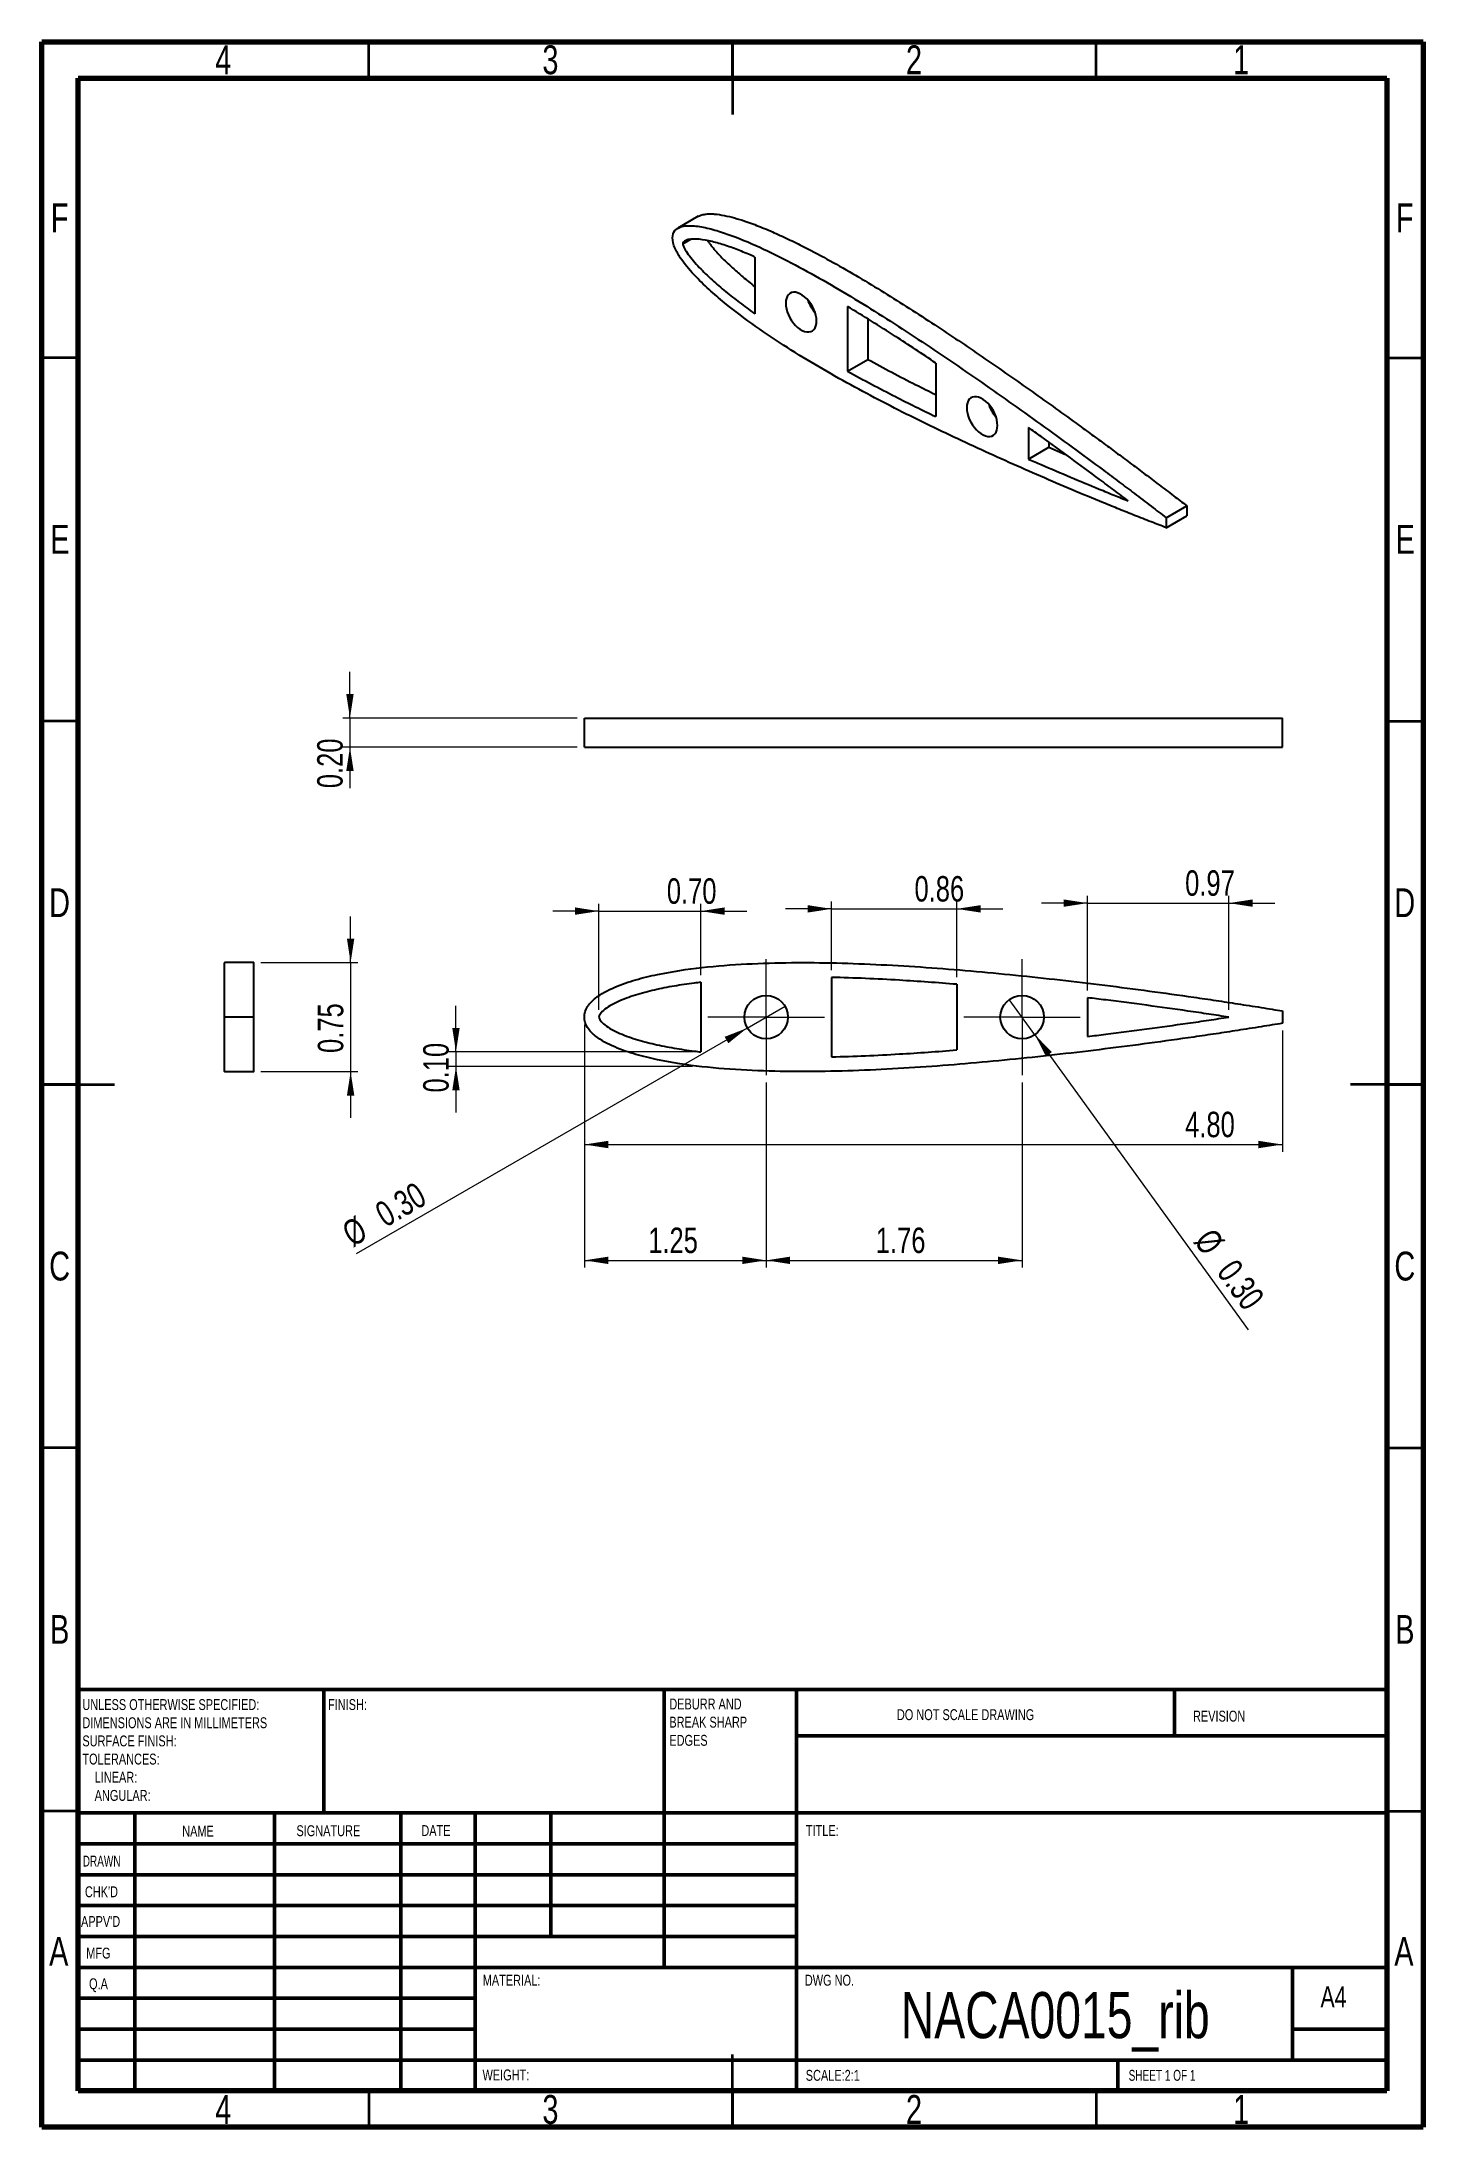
# Model space of a CAD drawing. Header units: centimetres. Extents: x 1.5 to 20.5, y 0.5 to 29.2.
import ezdxf

# ---------------------------------------------------------------- set-up
doc = ezdxf.new("R2010")
doc.units = ezdxf.units.CM
doc.header["$PDSIZE"] = -1
doc.styles.add('SLDTEXTSTYLE0', font='TXT', dxfattribs={"width": 0.75})
doc.styles.add('SLDTEXTSTYLE1', font='TXT', dxfattribs={"width": 0.686449})
doc.styles.add('SLDTEXTSTYLE2', font='TXT', dxfattribs={"width": 0.6875})
doc.dimstyles.new('SLDDIMSTYLE0', dxfattribs={"dimtxt": 0.35, "dimasz": 0.3302, "dimexe": 0, "dimexo": 0.0625, "dimgap": 0.0875, "dimtad": 1, "dimlfac": 0.5, "dimrnd": 1e-09, "dimzin": 0, "dimdsep": 46, "dimtxsty": 'SLDTEXTSTYLE0', "dimsah": 1, "dimcen": 0.09, "dimadec": 0, "dimazin": 0, "dimtfac": 1, "dimtmove": 0, "dimatfit": 0, "dimfxl": 0, "dimfrac": 2, "dimtolj": 1, "dimtzin": 12, "dimarcsym": 0})
doc.dimstyles.new('SLDDIMSTYLE1', dxfattribs={"dimtxt": 0.35, "dimasz": 0.3302, "dimexe": 0, "dimexo": 0.0625, "dimgap": 0.0875, "dimtad": 1, "dimlfac": 0.5, "dimrnd": 1e-09, "dimzin": 4, "dimdsep": 46, "dimtxsty": 'SLDTEXTSTYLE0', "dimsah": 1, "dimcen": 0.09, "dimadec": 0, "dimazin": 1, "dimtfac": 1, "dimtofl": 0, "dimtmove": 0, "dimatfit": 3, "dimfxl": 0, "dimfrac": 2, "dimtolj": 1, "dimtzin": 12, "dimarcsym": 0})
doc.dimstyles.new('SLDDIMSTYLE2', dxfattribs={"dimtxt": 0.35, "dimasz": 0.3302, "dimexe": 0, "dimexo": 0.0625, "dimgap": 0.0875, "dimtad": 1, "dimlfac": 0.5, "dimrnd": 1e-09, "dimzin": 12, "dimdsep": 46, "dimtxsty": 'SLDTEXTSTYLE0', "dimsah": 1, "dimcen": 0.09, "dimadec": 0, "dimazin": 3, "dimtfac": 1, "dimtofl": 0, "dimtmove": 0, "dimatfit": 3, "dimfxl": 0, "dimfrac": 2, "dimtolj": 1, "dimtzin": 12, "dimarcsym": 0})
doc.dimstyles.new('SLDDIMSTYLE3', dxfattribs={"dimtxt": 0.35, "dimasz": 0.3302, "dimexe": 0, "dimexo": 0.0625, "dimgap": 0.0875, "dimtad": 1, "dimlfac": 0.5, "dimrnd": 1e-09, "dimdsep": 46, "dimtxsty": 'SLDTEXTSTYLE0', "dimsah": 1, "dimcen": 0.09, "dimadec": 0, "dimazin": 2, "dimtfac": 1, "dimtmove": 0, "dimatfit": 0, "dimfxl": 0, "dimfrac": 2, "dimtolj": 1, "dimtzin": 12, "dimarcsym": 0})
doc.dimstyles.new('SLDDIMSTYLE4', dxfattribs={"dimtxt": 0.35, "dimasz": 0.3302, "dimexe": 0, "dimexo": 0.0625, "dimgap": 0.0875, "dimtad": 1, "dimlfac": 0.5, "dimrnd": 1e-09, "dimzin": 0, "dimdsep": 46, "dimtxsty": 'SLDTEXTSTYLE0', "dimblk1": 'NONE', "dimsah": 1, "dimcen": 0, "dimadec": 0, "dimazin": 0, "dimtfac": 1, "dimtmove": 0, "dimatfit": 3, "dimldrblk": 'NONE', "dimfxl": 0, "dimfrac": 2, "dimtolj": 1, "dimtzin": 12, "dimarcsym": 0})

# ---------------------------------------------------------------- blocks, each defined once
blk = doc.blocks.new('_D')
at = {"color": 7, "linetype": 'Continuous', "lineweight": 0}
for p, q in [((7.197, 15.298), (7.197, 15.933)), ((10.463, 15.298), (7.097, 15.298)), ((7.197, 15.298), (7.197, 15.098)), ((10.451, 15.098), (7.097, 15.098)), ((7.197, 15.098), (7.197, 14.463))]:
    blk.add_line(p, q, dxfattribs=at)
at = {"color": 7, "linetype": 'Continuous', "lineweight": 18}
for points in [[(7.197, 15.298), (7.248, 15.629), (7.146, 15.629)], [(7.197, 15.098), (7.146, 14.768), (7.248, 14.768)]]:
    blk.add_solid(points, dxfattribs=at)
at = {"color": 7, "linetype": 'Continuous', "lineweight": 18, "insert": (6.746, 14.74), "char_height": 0.35, "attachment_point": 1, "rotation": 90, "style": 'SLDTEXTSTYLE0'}
blk.add_mtext('0.10', dxfattribs=at)
blk = doc.blocks.new('_D_1')
at = {"color": 7, "linetype": 'Continuous', "lineweight": 0}
for p, q in [((8.963, 15.677), (8.963, 13.924)), ((18.563, 15.593), (18.563, 13.924)), ((8.963, 14.024), (18.563, 14.024))]:
    blk.add_line(p, q, dxfattribs=at)
at = {"color": 7, "linetype": 'Continuous', "lineweight": 18}
for points in [[(8.963, 14.024), (9.293, 13.973), (9.293, 14.075)], [(18.563, 14.024), (18.233, 14.075), (18.233, 13.973)]]:
    blk.add_solid(points, dxfattribs=at)
at = {"color": 7, "linetype": 'Continuous', "lineweight": 18, "insert": (17.225, 14.475), "char_height": 0.35, "attachment_point": 1, "style": 'SLDTEXTSTYLE0'}
blk.add_mtext('4.80', dxfattribs=at)
blk = doc.blocks.new('_D_2')
at = {"color": 7, "linetype": 'Continuous', "lineweight": 0}
for p, q in [((8.963, 15.677), (8.963, 12.33)), ((11.463, 14.877), (11.463, 12.33)), ((8.963, 12.43), (11.463, 12.43))]:
    blk.add_line(p, q, dxfattribs=at)
at = {"color": 7, "linetype": 'Continuous', "lineweight": 18}
for points in [[(8.963, 12.43), (9.293, 12.379), (9.293, 12.481)], [(11.463, 12.43), (11.133, 12.481), (11.133, 12.379)]]:
    blk.add_solid(points, dxfattribs=at)
at = {"color": 7, "linetype": 'Continuous', "lineweight": 18, "insert": (9.841, 12.881), "char_height": 0.35, "attachment_point": 1, "style": 'SLDTEXTSTYLE0'}
blk.add_mtext('1.25', dxfattribs=at)
blk = doc.blocks.new('_D_3')
at = {"color": 7, "linetype": 'Continuous', "lineweight": 0}
for p, q in [((11.463, 14.877), (11.463, 12.33)), ((14.983, 14.877), (14.983, 12.33)), ((11.463, 12.43), (14.983, 12.43))]:
    blk.add_line(p, q, dxfattribs=at)
at = {"color": 7, "linetype": 'Continuous', "lineweight": 18}
for points in [[(11.463, 12.43), (11.793, 12.379), (11.793, 12.481)], [(14.983, 12.43), (14.653, 12.481), (14.653, 12.379)]]:
    blk.add_solid(points, dxfattribs=at)
at = {"color": 7, "linetype": 'Continuous', "lineweight": 18, "insert": (12.971, 12.881), "char_height": 0.35, "attachment_point": 1, "style": 'SLDTEXTSTYLE0'}
blk.add_mtext('1.76', dxfattribs=at)
blk = doc.blocks.new('_D_4')
at = {"color": 7, "linetype": 'Continuous', "lineweight": 0}
for p, q in [((9.163, 17.236), (8.528, 17.236)), ((9.163, 15.877), (9.163, 17.336)), ((9.163, 17.236), (10.563, 17.236)), ((10.563, 16.356), (10.563, 17.336)), ((10.563, 17.236), (11.198, 17.236))]:
    blk.add_line(p, q, dxfattribs=at)
at = {"color": 7, "linetype": 'Continuous', "lineweight": 18}
for points in [[(9.163, 17.236), (8.833, 17.287), (8.833, 17.185)], [(10.563, 17.236), (10.893, 17.185), (10.893, 17.287)]]:
    blk.add_solid(points, dxfattribs=at)
at = {"color": 7, "linetype": 'Continuous', "lineweight": 18, "insert": (10.097, 17.687), "char_height": 0.35, "attachment_point": 1, "style": 'SLDTEXTSTYLE0'}
blk.add_mtext('0.70', dxfattribs=at)
blk = doc.blocks.new('_D_5')
at = {"color": 7, "linetype": 'Continuous', "lineweight": 0}
for p, q in [((12.363, 17.267), (11.728, 17.267)), ((12.363, 16.423), (12.363, 17.367)), ((12.363, 17.267), (14.083, 17.267)), ((14.083, 16.329), (14.083, 17.367)), ((14.083, 17.267), (14.718, 17.267))]:
    blk.add_line(p, q, dxfattribs=at)
at = {"color": 7, "linetype": 'Continuous', "lineweight": 18}
for points in [[(12.363, 17.267), (12.033, 17.318), (12.033, 17.216)], [(14.083, 17.267), (14.413, 17.216), (14.413, 17.318)]]:
    blk.add_solid(points, dxfattribs=at)
at = {"color": 7, "linetype": 'Continuous', "lineweight": 18, "insert": (13.503, 17.718), "char_height": 0.35, "attachment_point": 1, "style": 'SLDTEXTSTYLE0'}
blk.add_mtext('0.86', dxfattribs=at)
blk = doc.blocks.new('_D_6')
at = {"color": 7, "linetype": 'Continuous', "lineweight": 0}
for p, q in [((15.883, 17.346), (15.248, 17.346)), ((15.883, 16.144), (15.883, 17.446)), ((15.883, 17.346), (17.825, 17.346)), ((17.825, 15.877), (17.825, 17.446)), ((17.825, 17.346), (18.46, 17.346))]:
    blk.add_line(p, q, dxfattribs=at)
at = {"color": 7, "linetype": 'Continuous', "lineweight": 18}
for points in [[(15.883, 17.346), (15.553, 17.397), (15.553, 17.295)], [(17.825, 17.346), (18.155, 17.295), (18.155, 17.397)]]:
    blk.add_solid(points, dxfattribs=at)
at = {"color": 7, "linetype": 'Continuous', "lineweight": 18, "insert": (17.225, 17.797), "char_height": 0.35, "attachment_point": 1, "style": 'SLDTEXTSTYLE0'}
blk.add_mtext('0.97', dxfattribs=at)
blk = doc.blocks.new('_D_7')
at = {"color": 7, "linetype": 'Continuous', "lineweight": 0}
for q in [(11.723, 15.927), (5.823, 12.521)]:
    blk.add_line((11.203, 15.627), q, dxfattribs=at)
at = {"color": 7, "linetype": 'Continuous', "lineweight": 18}
blk.add_solid([(11.203, 15.627), (10.892, 15.506), (10.943, 15.418)], dxfattribs=at)
at = {"color": 7, "linetype": 'Continuous', "lineweight": 18, "char_height": 0.35, "attachment_point": 1, "rotation": 30, "style": 'SLDTEXTSTYLE0'}
for s, insert in [('0.30', (6.052, 13.18)), ('%%c', (5.597, 12.911))]:
    blk.add_mtext(s, dxfattribs=dict(at, insert=insert))
blk = doc.blocks.new('_None')
blk = doc.blocks.new('_D_8')
at = {"color": 7, "linetype": 'Continuous', "lineweight": 0}
for q in [(14.807, 16.021), (18.092, 11.473)]:
    blk.add_line((15.159, 15.534), q, dxfattribs=at)
at = {"color": 7, "linetype": 'Continuous', "lineweight": 18}
blk.add_solid([(15.159, 15.534), (15.311, 15.237), (15.393, 15.296)], dxfattribs=at)
at = {"color": 7, "linetype": 'Continuous', "lineweight": 18, "char_height": 0.35, "attachment_point": 1, "rotation": 305.8427, "style": 'SLDTEXTSTYLE0'}
for s, insert in [('%%c', (17.618, 12.899)), ('0.30', (17.932, 12.474))]:
    blk.add_mtext(s, dxfattribs=dict(at, insert=insert))
blk = doc.blocks.new('SW_CENTERMARKSYMBOL_0')
at = {"color": 0, "linetype": 'Continuous', "lineweight": 18}
for p, q in [((0, 0.5), (0, 0.8)), ((0, 0), (0, 0.5)), ((-0.5, 0), (-0.8, 0)), ((0, 0), (-0.5, 0)), ((0, 0), (0, -0.5)), ((0, 0), (0.5, 0)), ((0.5, 0), (0.8, 0)), ((0, -0.5), (0, -0.8))]:
    blk.add_line(p, q, dxfattribs=at)
blk = doc.blocks.new('SW_CENTERMARKSYMBOL_1')
at = {"color": 0, "linetype": 'Continuous', "lineweight": 18}
for p, q in [((0, 0.5), (0, 0.8)), ((0, 0), (0, 0.5)), ((-0.5, 0), (-0.8, 0)), ((0, 0), (-0.5, 0)), ((0, 0), (0, -0.5)), ((0, 0), (0.5, 0)), ((0.5, 0), (0.8, 0)), ((0, -0.5), (0, -0.8))]:
    blk.add_line(p, q, dxfattribs=at)
blk = doc.blocks.new('_D_9')
at = {"color": 7, "linetype": 'Continuous', "lineweight": 0}
for p, q in [((5.739, 19.893), (5.739, 20.528)), ((8.863, 19.893), (5.639, 19.893)), ((5.739, 19.893), (5.739, 19.493)), ((8.863, 19.493), (5.639, 19.493)), ((5.739, 19.493), (5.739, 18.928))]:
    blk.add_line(p, q, dxfattribs=at)
at = {"color": 7, "linetype": 'Continuous', "lineweight": 18}
for points in [[(5.739, 19.893), (5.79, 20.223), (5.688, 20.223)], [(5.739, 19.493), (5.688, 19.163), (5.79, 19.163)]]:
    blk.add_solid(points, dxfattribs=at)
at = {"color": 7, "linetype": 'Continuous', "lineweight": 18, "insert": (5.288, 18.928), "char_height": 0.35, "attachment_point": 1, "rotation": 90, "style": 'SLDTEXTSTYLE0'}
blk.add_mtext('0.20', dxfattribs=at)
blk = doc.blocks.new('_D_10')
at = {"color": 7, "linetype": 'Continuous', "lineweight": 0}
for p, q in [((5.748, 16.528), (5.748, 17.163)), ((4.515, 16.528), (5.848, 16.528)), ((5.748, 16.528), (5.748, 15.027)), ((4.515, 15.027), (5.848, 15.027)), ((5.748, 15.027), (5.748, 14.392))]:
    blk.add_line(p, q, dxfattribs=at)
at = {"color": 7, "linetype": 'Continuous', "lineweight": 18}
for points in [[(5.748, 16.528), (5.799, 16.858), (5.697, 16.858)], [(5.748, 15.027), (5.697, 14.697), (5.799, 14.697)]]:
    blk.add_solid(points, dxfattribs=at)
at = {"color": 7, "linetype": 'Continuous', "lineweight": 18, "insert": (5.297, 15.284), "char_height": 0.35, "attachment_point": 1, "rotation": 90, "style": 'SLDTEXTSTYLE0'}
blk.add_mtext('0.75', dxfattribs=at)

msp = doc.modelspace()

# ---------------------------------------------------------------- linework, layer by layer
at = {"color": 7, "linetype": 'Continuous', "lineweight": 70}
for p, q in [((1.5, 0.5), (1.5, 29.2)), ((1.5, 29.2), (20.5, 29.2)), ((20.5, 29.2), (20.5, 0.5)), ((2, 1), (2, 28.7)), ((2, 28.7), (20, 28.7)), ((20, 28.7), (20, 1)), ((20, 1), (2, 1)), ((20.5, 0.5), (1.5, 0.5))]:
    msp.add_line(p, q, dxfattribs=at)
at = {"color": 7, "linetype": 'Continuous', "lineweight": 35}
for p, q in [((6, 28.7), (6, 29.2)), ((11, 29.2), (11, 28.2)), ((11, 28.7), (11, 29.2)), ((16, 28.7), (16, 29.2)), ((2, 24.85), (1.5, 24.85)), ((20, 24.85), (20.5, 24.85)), ((2, 19.85), (1.5, 19.85)), ((20, 19.85), (20.5, 19.85)), ((1.5, 14.85), (2.5, 14.85)), ((2, 14.85), (1.5, 14.85)), ((20.5, 14.85), (19.5, 14.85)), ((20, 14.85), (20.5, 14.85)), ((2, 9.85), (1.5, 9.85)), ((20, 9.85), (20.5, 9.85)), ((2, 4.85), (1.5, 4.85)), ((20, 4.85), (20.5, 4.85)), ((11, 0.5), (11, 1.5)), ((6, 1), (6, 0.5)), ((11, 1), (11, 0.5)), ((16, 1), (16, 0.5))]:
    msp.add_line(p, q, dxfattribs=at)
at = {"color": 7, "linetype": 'Continuous', "lineweight": 25}
for p, q in [((10.53, 26.797), (10.247, 26.633)), ((10.317, 26.418), (10.428, 26.482)), ((11.307, 26.237), (11.307, 25.455)), ((12.58, 25.557), (12.58, 24.666)), ((12.863, 25.384), (12.863, 24.829)), ((12.58, 24.666), (12.863, 24.829)), ((13.796, 24.778), (13.796, 24.041)), ((15.069, 23.892), (15.069, 23.457)), ((15.069, 23.457), (15.352, 23.621)), ((15.352, 23.688), (15.352, 23.621)), ((15.352, 23.621), (15.581, 23.521)), ((16.964, 22.649), (17.247, 22.813)), ((16.964, 22.512), (17.247, 22.675)), ((17.247, 22.813), (17.247, 22.675)), ((16.964, 22.649), (16.964, 22.512)), ((8.963, 19.493), (8.963, 19.893)), ((18.563, 19.493), (18.563, 19.893)), ((4.415, 16.528), (4.015, 16.528)), ((10.563, 16.256), (10.563, 15.298)), ((12.363, 16.323), (12.363, 15.231)), ((14.083, 16.229), (14.083, 15.326)), ((15.883, 16.044), (15.883, 15.511)), ((18.563, 15.862), (18.563, 15.693)), ((4.415, 15.777), (4.015, 15.777)), ((4.015, 15.027), (4.415, 15.027))]:
    msp.add_line(p, q, dxfattribs=at)
at = {"color": 7, "linetype": 'Continuous', "lineweight": 50}
for p, q in [((2, 6.525), (20, 6.525)), ((2, 6.525), (2, 1)), ((5.38, 4.825), (5.38, 6.525)), ((10.06, 6.525), (10.06, 2.7)), ((11.88, 6.525), (11.88, 1)), ((17.08, 5.887), (17.08, 6.525)), ((20, 5.887), (11.88, 5.887)), ((20, 4.825), (2, 4.825)), ((2.78, 4.825), (2.78, 1)), ((4.699, 4.825), (4.699, 1)), ((6.44, 4.825), (6.44, 1)), ((7.46, 1), (7.46, 4.825)), ((8.5, 3.125), (8.5, 4.825)), ((11.88, 4.4), (2, 4.4)), ((11.88, 3.975), (2, 3.975)), ((11.88, 3.55), (2, 3.55)), ((11.88, 3.125), (2, 3.125)), ((7.46, 2.7), (2, 2.7)), ((7.46, 2.7), (20, 2.7)), ((18.7, 1.425), (18.7, 2.7)), ((7.46, 2.275), (2, 2.275)), ((7.46, 1.85), (2, 1.85)), ((20, 1.85), (18.7, 1.85)), ((2, 1.425), (20, 1.425)), ((16.3, 1), (16.3, 1.425))]:
    msp.add_line(p, q, dxfattribs=at)
at = {"color": 7, "linetype": 'Continuous', "lineweight": 25, "flags": 128}
for points in [[(12.156, 25.356), (12.153, 25.394), (12.146, 25.434), (12.135, 25.475), (12.119, 25.516), (12.099, 25.556), (12.076, 25.594), (12.05, 25.63), (12.021, 25.662), (11.991, 25.69), (11.96, 25.714), (11.928, 25.732), (11.896, 25.745), (11.866, 25.752), (11.838, 25.752), (11.811, 25.747), (11.788, 25.735), (11.768, 25.718), (11.753, 25.696), (11.741, 25.668), (11.734, 25.637), (11.732, 25.601), (11.734, 25.564), (11.741, 25.524), (11.753, 25.483), (11.768, 25.442), (11.788, 25.402), (11.811, 25.364), (11.838, 25.328), (11.866, 25.296), (11.896, 25.267), (11.928, 25.244), (11.96, 25.226), (11.991, 25.213), (12.021, 25.206), (12.05, 25.206), (12.076, 25.211), (12.099, 25.223), (12.119, 25.24), (12.135, 25.262), (12.146, 25.29), (12.153, 25.321), (12.156, 25.356)], [(14.645, 23.92), (14.642, 23.957), (14.635, 23.997), (14.624, 24.038), (14.608, 24.079), (14.588, 24.119), (14.565, 24.157), (14.539, 24.193), (14.51, 24.225), (14.48, 24.254), (14.449, 24.277), (14.417, 24.295), (14.385, 24.308), (14.355, 24.315), (14.327, 24.315), (14.3, 24.31), (14.277, 24.298), (14.257, 24.281), (14.242, 24.259), (14.23, 24.231), (14.223, 24.2), (14.221, 24.165), (14.223, 24.127), (14.23, 24.087), (14.242, 24.046), (14.257, 24.005), (14.277, 23.965), (14.3, 23.927), (14.327, 23.891), (14.355, 23.859), (14.385, 23.83), (14.417, 23.807), (14.449, 23.789), (14.48, 23.776), (14.51, 23.769), (14.539, 23.769), (14.565, 23.774), (14.588, 23.786), (14.608, 23.803), (14.624, 23.825), (14.635, 23.853), (14.642, 23.884), (14.645, 23.92)]]:
    msp.add_lwpolyline(points, dxfattribs=at)
at = {"color": 7, "linetype": 'Continuous', "lineweight": 25}
for centre in [(11.463, 15.777), (14.983, 15.777)]:
    msp.add_circle(centre, 0.3, dxfattribs=at)
for centre in [(12.513, 25.808), (15.002, 24.371)]:
    msp.add_arc(centre, 0.505, 198.5577, 221.4369, dxfattribs=at)
for points, knots in [([(10.53, 26.796), (10.531, 26.797), (10.541, 26.804), (10.572, 26.815), (10.623, 26.828), (10.687, 26.832), (10.775, 26.828), (10.889, 26.81), (11.029, 26.776), (11.195, 26.725), (11.386, 26.654), (11.602, 26.561), (11.819, 26.459), (12.081, 26.328), (12.386, 26.163), (12.736, 25.962), (13.085, 25.75), (13.434, 25.53), (13.883, 25.238), (14.432, 24.868), (15.08, 24.415), (15.575, 24.06), (15.918, 23.81), (16.108, 23.671), (16.298, 23.53), (16.488, 23.389), (16.677, 23.246), (16.87, 23.101), (17.059, 22.957), (17.187, 22.859), (17.247, 22.813)], [0, 0, 0, 0, 0.000362, 0.006778, 0.017441, 0.028114, 0.038812, 0.060169, 0.08152, 0.102881, 0.134916, 0.166957, 0.198996, 0.231035, 0.282298, 0.333562, 0.384823, 0.436084, 0.487358, 0.583077, 0.678677, 0.774536, 0.802745, 0.830773, 0.858887, 0.88743, 0.915313, 0.943269, 0.97303, 1, 1, 1, 1]), ([(10.176, 26.499), (10.176, 26.541), (10.201, 26.61), (10.306, 26.668), (10.469, 26.672), (10.676, 26.634), (10.959, 26.549), (11.319, 26.403), (11.754, 26.19), (12.191, 25.951), (12.773, 25.609), (13.499, 25.146), (14.37, 24.554), (15.091, 24.043), (15.671, 23.621), (16.026, 23.359), (16.322, 23.138), (16.491, 23.011), (16.641, 22.897), (16.757, 22.808), (16.866, 22.725), (16.931, 22.675), (16.964, 22.649)], [0, 0, 0, 0, 0.0142212, 0.0284424, 0.0568847, 0.0853271, 0.1137695, 0.1706542, 0.2275389, 0.2844237, 0.3413084, 0.4550778, 0.5688473, 0.6826168, 0.7395015, 0.7963862, 0.8248286, 0.853271, 0.8674921, 0.8817133, 0.8959345, 0.9101555, 0.9101555, 0.9101555, 0.9101555]), ([(16.964, 22.512), (16.931, 22.525), (16.866, 22.55), (16.757, 22.592), (16.641, 22.638), (16.491, 22.697), (16.322, 22.765), (16.026, 22.885), (15.671, 23.033), (15.091, 23.281), (14.37, 23.603), (13.499, 24.016), (12.773, 24.392), (12.191, 24.721), (11.754, 24.987), (11.319, 25.277), (10.959, 25.546), (10.676, 25.788), (10.469, 25.989), (10.306, 26.181), (10.201, 26.36), (10.176, 26.458), (10.176, 26.499)], [0.0000002, 0.0000002, 0.0000002, 0.0000002, 0.0142212, 0.0284424, 0.0426635, 0.0568847, 0.0853271, 0.1137695, 0.1706542, 0.2275389, 0.3413084, 0.4550778, 0.5688473, 0.625732, 0.6826168, 0.7395015, 0.7963862, 0.8248286, 0.853271, 0.8817133, 0.8959345, 0.9101557, 0.9101557, 0.9101557, 0.9101557]), ([(11.307, 26.237), (11.286, 26.247), (11.2, 26.284), (11.049, 26.346), (10.857, 26.413), (10.672, 26.463), (10.526, 26.486), (10.423, 26.484), (10.358, 26.47), (10.319, 26.438), (10.317, 26.427), (10.317, 26.418)], [0.6775963, 0.6775963, 0.6775963, 0.6775963, 0.6861528, 0.7125435, 0.7389342, 0.7653249, 0.7917156, 0.8049109, 0.8181063, 0.8313016, 0.844497, 0.844497, 0.844497, 0.844497]), ([(10.317, 26.418), (10.317, 26.408), (10.319, 26.396), (10.358, 26.318), (10.423, 26.23), (10.526, 26.109), (10.672, 25.963), (10.857, 25.799), (11.049, 25.645), (11.2, 25.533), (11.286, 25.47), (11.307, 25.455)], [-0.0000053, -0.0000053, -0.0000053, -0.0000053, 0.01319, 0.0263854, 0.0395807, 0.0527761, 0.0791668, 0.1055575, 0.1319482, 0.1583389, 0.1668953, 0.1668953, 0.1668953, 0.1668953]), ([(10.658, 26.462), (10.666, 26.449), (10.69, 26.414), (10.733, 26.361), (10.803, 26.28), (10.898, 26.182), (11.017, 26.071), (11.154, 25.951), (11.252, 25.875), (11.307, 25.831)], [0, 0, 0, 0, 0.049205, 0.128571, 0.212542, 0.388348, 0.570357, 0.755498, 1, 1, 1, 1]), ([(13.796, 24.778), (13.611, 24.903), (13.205, 25.171), (12.8, 25.425), (12.58, 25.557)], [0.3490463, 0.3490463, 0.3490463, 0.3490463, 0.4222458, 0.5089443, 0.5089443, 0.5089443, 0.5089443]), ([(12.863, 24.829), (12.973, 24.769), (13.193, 24.649), (13.504, 24.488), (13.705, 24.389), (13.796, 24.344)], [0, 0, 0, 0, 0.3527862, 0.7060644, 1, 1, 1, 1]), ([(12.58, 24.666), (12.8, 24.544), (13.205, 24.331), (13.611, 24.13), (13.796, 24.041)], [0.3355474, 0.3355474, 0.3355474, 0.3355474, 0.4222458, 0.4954453, 0.4954453, 0.4954453, 0.4954453]), ([(16.442, 22.882), (16.377, 22.931), (16.25, 23.026), (15.975, 23.232), (15.649, 23.473), (15.32, 23.712), (15.128, 23.85), (15.069, 23.892)], [-0.0000053, -0.0000053, -0.0000053, -0.0000053, 0.0263854, 0.0527761, 0.1055575, 0.1583389, 0.1815693, 0.1815693, 0.1815693, 0.1815693]), ([(15.069, 23.457), (15.128, 23.432), (15.32, 23.348), (15.649, 23.208), (15.975, 23.071), (16.25, 22.959), (16.377, 22.908), (16.442, 22.882)], [0.6629224, 0.6629224, 0.6629224, 0.6629224, 0.6861528, 0.7389342, 0.7917156, 0.8181063, 0.844497, 0.844497, 0.844497, 0.844497]), ([(8.963, 19.893), (8.963, 19.893), (8.998, 19.893), (9.147, 19.893), (9.377, 19.893), (9.67, 19.893), (10.07, 19.893), (10.579, 19.893), (11.195, 19.893), (11.812, 19.893), (12.636, 19.893), (13.663, 19.893), (14.894, 19.893), (15.914, 19.893), (16.735, 19.893), (17.237, 19.893), (17.655, 19.893), (17.894, 19.893), (18.106, 19.893), (18.27, 19.893), (18.425, 19.893), (18.516, 19.893), (18.563, 19.893)], [0, 0, 0, 0, 0.0142212, 0.0284424, 0.0568847, 0.0853271, 0.1137695, 0.1706542, 0.2275389, 0.2844237, 0.3413084, 0.4550778, 0.5688473, 0.6826168, 0.7395015, 0.7963862, 0.8248286, 0.853271, 0.8674921, 0.8817133, 0.8959345, 0.9101555, 0.9101555, 0.9101555, 0.9101555]), ([(8.963, 19.493), (8.963, 19.493), (8.998, 19.493), (9.147, 19.493), (9.377, 19.493), (9.67, 19.493), (10.07, 19.493), (10.579, 19.493), (11.195, 19.493), (11.812, 19.493), (12.636, 19.493), (13.663, 19.493), (14.894, 19.493), (15.914, 19.493), (16.735, 19.493), (17.237, 19.493), (17.655, 19.493), (17.894, 19.493), (18.106, 19.493), (18.27, 19.493), (18.425, 19.493), (18.516, 19.493), (18.563, 19.493)], [0, 0, 0, 0, 0.0142212, 0.0284424, 0.0568847, 0.0853271, 0.1137695, 0.1706542, 0.2275389, 0.2844237, 0.3413084, 0.4550778, 0.5688473, 0.6826168, 0.7395015, 0.7963862, 0.8248286, 0.853271, 0.8674921, 0.8817133, 0.8959345, 0.9101555, 0.9101555, 0.9101555, 0.9101555]), ([(4.015, 15.777), (4.015, 15.798), (4.015, 15.839), (4.015, 15.897), (4.015, 15.949), (4.015, 15.995), (4.015, 16.045), (4.015, 16.096), (4.015, 16.146), (4.015, 16.203), (4.015, 16.263), (4.015, 16.319), (4.015, 16.373), (4.015, 16.422), (4.015, 16.461), (4.015, 16.49), (4.015, 16.514), (4.015, 16.527), (4.015, 16.526), (4.015, 16.526)], [0, 0, 0, 0, 0.018864, 0.037985, 0.057102, 0.076155, 0.095264, 0.127022, 0.158814, 0.190678, 0.25429, 0.317884, 0.381507, 0.476923, 0.572357, 0.667786, 0.763215, 0.915901, 1, 1, 1, 1]), ([(4.415, 15.777), (4.415, 15.798), (4.415, 15.839), (4.415, 15.897), (4.415, 15.949), (4.415, 15.995), (4.415, 16.045), (4.415, 16.096), (4.415, 16.146), (4.415, 16.203), (4.415, 16.263), (4.415, 16.319), (4.415, 16.373), (4.415, 16.422), (4.415, 16.461), (4.415, 16.49), (4.415, 16.514), (4.415, 16.527), (4.415, 16.526), (4.415, 16.526)], [0, 0, 0, 0, 0.018864, 0.037985, 0.057102, 0.076155, 0.095264, 0.127022, 0.158814, 0.190678, 0.25429, 0.317884, 0.381507, 0.476923, 0.572357, 0.667786, 0.763215, 0.915901, 1, 1, 1, 1]), ([(8.963, 15.777), (8.963, 15.828), (8.998, 15.93), (9.147, 16.076), (9.377, 16.196), (9.67, 16.295), (10.07, 16.391), (10.579, 16.467), (11.195, 16.514), (11.812, 16.531), (12.636, 16.523), (13.663, 16.469), (14.894, 16.36), (15.914, 16.244), (16.735, 16.137), (17.237, 16.067), (17.655, 16.006), (17.894, 15.969), (18.106, 15.936), (18.27, 15.91), (18.425, 15.885), (18.516, 15.869), (18.563, 15.862)], [0, 0, 0, 0, 0.0142212, 0.0284424, 0.0568847, 0.0853271, 0.1137695, 0.1706542, 0.2275389, 0.2844237, 0.3413084, 0.4550778, 0.5688473, 0.6826168, 0.7395015, 0.7963862, 0.8248286, 0.853271, 0.8674921, 0.8817133, 0.8959345, 0.9101555, 0.9101555, 0.9101555, 0.9101555]), ([(10.563, 16.256), (10.533, 16.253), (10.411, 16.238), (10.197, 16.206), (9.927, 16.153), (9.664, 16.084), (9.458, 16.008), (9.312, 15.933), (9.22, 15.87), (9.166, 15.803), (9.163, 15.789), (9.163, 15.777)], [0.6775963, 0.6775963, 0.6775963, 0.6775963, 0.6861528, 0.7125435, 0.7389342, 0.7653249, 0.7917156, 0.8049109, 0.8181063, 0.8313016, 0.844497, 0.844497, 0.844497, 0.844497]), ([(14.083, 16.229), (13.82, 16.25), (13.247, 16.292), (12.674, 16.317), (12.363, 16.323)], [0.3490463, 0.3490463, 0.3490463, 0.3490463, 0.4222458, 0.5089443, 0.5089443, 0.5089443, 0.5089443]), ([(17.825, 15.777), (17.733, 15.791), (17.554, 15.818), (17.164, 15.876), (16.703, 15.94), (16.238, 16), (15.966, 16.034), (15.883, 16.044)], [-0.0000053, -0.0000053, -0.0000053, -0.0000053, 0.0263854, 0.0527761, 0.1055575, 0.1583389, 0.1815693, 0.1815693, 0.1815693, 0.1815693]), ([(4.015, 15.029), (4.015, 15.029), (4.015, 15.028), (4.015, 15.041), (4.015, 15.064), (4.015, 15.093), (4.015, 15.133), (4.015, 15.181), (4.015, 15.235), (4.015, 15.292), (4.015, 15.351), (4.015, 15.409), (4.015, 15.459), (4.015, 15.51), (4.015, 15.56), (4.015, 15.606), (4.015, 15.658), (4.015, 15.716), (4.015, 15.757), (4.015, 15.777)], [0, 0, 0, 0, 0.084099, 0.236785, 0.332214, 0.427643, 0.523077, 0.618493, 0.682116, 0.74571, 0.809322, 0.841186, 0.872978, 0.904736, 0.923845, 0.942898, 0.962015, 0.981136, 1, 1, 1, 1]), ([(4.415, 15.029), (4.415, 15.029), (4.415, 15.028), (4.415, 15.041), (4.415, 15.064), (4.415, 15.093), (4.415, 15.133), (4.415, 15.181), (4.415, 15.235), (4.415, 15.292), (4.415, 15.351), (4.415, 15.409), (4.415, 15.459), (4.415, 15.51), (4.415, 15.56), (4.415, 15.606), (4.415, 15.658), (4.415, 15.716), (4.415, 15.757), (4.415, 15.777)], [0, 0, 0, 0, 0.084099, 0.236785, 0.332214, 0.427643, 0.523077, 0.618493, 0.682116, 0.74571, 0.809322, 0.841186, 0.872978, 0.904736, 0.923845, 0.942898, 0.962015, 0.981136, 1, 1, 1, 1]), ([(18.563, 15.693), (18.516, 15.685), (18.425, 15.67), (18.27, 15.645), (18.106, 15.619), (17.894, 15.585), (17.655, 15.549), (17.237, 15.487), (16.735, 15.417), (15.914, 15.311), (14.894, 15.195), (13.663, 15.086), (12.636, 15.032), (11.812, 15.024), (11.195, 15.041), (10.579, 15.088), (10.07, 15.163), (9.67, 15.26), (9.377, 15.359), (9.147, 15.479), (8.998, 15.625), (8.963, 15.727), (8.963, 15.777)], [0.0000002, 0.0000002, 0.0000002, 0.0000002, 0.0142212, 0.0284424, 0.0426635, 0.0568847, 0.0853271, 0.1137695, 0.1706542, 0.2275389, 0.3413084, 0.4550778, 0.5688473, 0.625732, 0.6826168, 0.7395015, 0.7963862, 0.8248286, 0.853271, 0.8817133, 0.8959345, 0.9101557, 0.9101557, 0.9101557, 0.9101557]), ([(9.163, 15.777), (9.163, 15.766), (9.166, 15.752), (9.22, 15.684), (9.312, 15.622), (9.458, 15.546), (9.664, 15.471), (9.927, 15.402), (10.197, 15.349), (10.411, 15.317), (10.533, 15.302), (10.563, 15.298)], [-0.0000053, -0.0000053, -0.0000053, -0.0000053, 0.01319, 0.0263854, 0.0395807, 0.0527761, 0.0791668, 0.1055575, 0.1319482, 0.1583389, 0.1668953, 0.1668953, 0.1668953, 0.1668953]), ([(15.883, 15.511), (15.966, 15.521), (16.238, 15.555), (16.703, 15.615), (17.164, 15.679), (17.554, 15.736), (17.733, 15.763), (17.825, 15.777)], [0.6629224, 0.6629224, 0.6629224, 0.6629224, 0.6861528, 0.7389342, 0.7917156, 0.8181063, 0.844497, 0.844497, 0.844497, 0.844497]), ([(12.363, 15.231), (12.674, 15.238), (13.247, 15.263), (13.82, 15.304), (14.083, 15.326)], [0.3355474, 0.3355474, 0.3355474, 0.3355474, 0.4222458, 0.4954453, 0.4954453, 0.4954453, 0.4954453])]:
    msp.add_open_spline(points, degree=3, knots=knots, dxfattribs=at)
at = {"color": 7, "linetype": 'Continuous', "lineweight": 0}
msp.add_point((10.551, 15.098), dxfattribs=at)

# ---------------------------------------------------------------- block references
for name, p in [('SW_CENTERMARKSYMBOL_0', (11.463, 15.777)), ('SW_CENTERMARKSYMBOL_1', (14.983, 15.777))]:
    msp.add_blockref(name, p, dxfattribs=at)

# ---------------------------------------------------------------- texts
for s, insert, char_height, attachment_point, style in [('4', (3.996, 29.15), 0.397, 2, 'SLDTEXTSTYLE0'), ('3', (8.496, 29.15), 0.397, 2, 'SLDTEXTSTYLE0'), ('2', (13.496, 29.15), 0.397, 2, 'SLDTEXTSTYLE0'), ('1', (17.996, 29.15), 0.397, 2, 'SLDTEXTSTYLE0'), ('F', (1.746, 26.975), 0.397, 2, 'SLDTEXTSTYLE0'), ('F', (20.246, 26.975), 0.397, 2, 'SLDTEXTSTYLE0'), ('E', (1.751, 22.55), 0.397, 2, 'SLDTEXTSTYLE0'), ('E', (20.251, 22.55), 0.397, 2, 'SLDTEXTSTYLE0'), ('D', (1.745, 17.55), 0.397, 2, 'SLDTEXTSTYLE0'), ('D', (20.245, 17.55), 0.397, 2, 'SLDTEXTSTYLE0'), ('C', (1.746, 12.55), 0.397, 2, 'SLDTEXTSTYLE0'), ('C', (20.246, 12.55), 0.397, 2, 'SLDTEXTSTYLE0'), ('B', (1.747, 7.55), 0.397, 2, 'SLDTEXTSTYLE0'), ('B', (20.247, 7.55), 0.397, 2, 'SLDTEXTSTYLE0'), ('UNLESS OTHERWISE SPECIFIED:', (2.059, 6.392), 0.15, 1, 'SLDTEXTSTYLE0'), ('FINISH:', (5.437, 6.392), 0.15, 1, 'SLDTEXTSTYLE0'), ('DEBURR AND', (10.131, 6.4), 0.15, 1, 'SLDTEXTSTYLE0'), ('DIMENSIONS ARE IN MILLIMETERS', (2.059, 6.142), 0.15, 1, 'SLDTEXTSTYLE0'), ('BREAK SHARP', (10.131, 6.15), 0.15, 1, 'SLDTEXTSTYLE0'), ('DO NOT SCALE DRAWING', (13.261, 6.253), 0.15, 1, 'SLDTEXTSTYLE0'), ('REVISION', (17.333, 6.233), 0.15, 1, 'SLDTEXTSTYLE0'), ('SURFACE FINISH:', (2.059, 5.892), 0.15, 1, 'SLDTEXTSTYLE0'), ('EDGES', (10.131, 5.9), 0.15, 1, 'SLDTEXTSTYLE0'), ('TOLERANCES:', (2.059, 5.642), 0.15, 1, 'SLDTEXTSTYLE0'), ('LINEAR:', (2.228, 5.392), 0.15, 1, 'SLDTEXTSTYLE0'), ('ANGULAR:', (2.228, 5.142), 0.15, 1, 'SLDTEXTSTYLE0'), ('NAME', (3.432, 4.65), 0.15, 1, 'SLDTEXTSTYLE0'), ('SIGNATURE', (5.003, 4.656), 0.15, 1, 'SLDTEXTSTYLE0'), ('DATE', (6.721, 4.658), 0.15, 1, 'SLDTEXTSTYLE0'), ('TITLE:', (12.009, 4.658), 0.15, 1, 'SLDTEXTSTYLE0'), ('DRAWN', (2.064, 4.238), 0.15, 1, 'SLDTEXTSTYLE1'), ("CHK'D", (2.094, 3.816), 0.15, 1, 'SLDTEXTSTYLE0'), ("APPV'D", (2.04, 3.407), 0.15, 1, 'SLDTEXTSTYLE0'), ('A', (1.734, 3.119), 0.397, 2, 'SLDTEXTSTYLE0'), ('MFG', (2.112, 2.972), 0.15, 1, 'SLDTEXTSTYLE0'), ('A', (20.234, 3.119), 0.397, 2, 'SLDTEXTSTYLE0'), ('MATERIAL:', (7.565, 2.599), 0.15, 1, 'SLDTEXTSTYLE0'), ('DWG NO.', (11.995, 2.599), 0.15, 1, 'SLDTEXTSTYLE0'), ('Q.A', (2.151, 2.55), 0.15, 1, 'SLDTEXTSTYLE0'), ('NACA0015_rib', (15.439, 2.361), 0.635, 2, 'SLDTEXTSTYLE0'), ('A4', (19.087, 2.441), 0.291, 1, 'SLDTEXTSTYLE0'), ('WEIGHT:', (7.562, 1.295), 0.1499, 1, 'SLDTEXTSTYLE0'), ('SCALE:2:1', (12.007, 1.29), 0.15, 1, 'SLDTEXTSTYLE0'), ('SHEET 1 OF 1', (16.448, 1.29), 0.15, 1, 'SLDTEXTSTYLE2'), ('4', (3.996, 0.944), 0.397, 2, 'SLDTEXTSTYLE0'), ('3', (8.496, 0.944), 0.397, 2, 'SLDTEXTSTYLE0'), ('2', (13.496, 0.944), 0.397, 2, 'SLDTEXTSTYLE0'), ('1', (17.996, 0.944), 0.397, 2, 'SLDTEXTSTYLE0')]:
    msp.add_mtext(s, dxfattribs=dict(at, insert=insert, char_height=char_height, attachment_point=attachment_point, style=style))

# ---------------------------------------------------------------- dimensions: what is measured, and where the dimension line sits
at = {"color": 7, "linetype": 'Continuous', "lineweight": 18}
for base, p1, p2, angle, dimstyle, picture, middle in [((5.739, 19.493), (8.963, 19.893), (8.963, 19.493), 90, 'SLDDIMSTYLE0', '_D_9', (5.739, 19.381)), ((5.748, 15.027), (4.415, 16.528), (4.415, 15.027), 90, 'SLDDIMSTYLE3', '_D_10', (5.748, 15.737)), ((7.197, 15.098), (10.563, 15.298), (10.551, 15.098), 90, 'SLDDIMSTYLE0', '_D', (7.197, 15.193)), ((18.563, 14.024), (8.963, 15.777), (18.563, 15.693), 0, 'SLDDIMSTYLE1', '_D_1', (17.677, 14.024))]:
    dim = msp.add_linear_dim(base=base, p1=p1, p2=p2, angle=angle, dimstyle=dimstyle, dxfattribs=at)
    dim.commit()
    dim.dimension.update_dxf_attribs({"geometry": picture, "text_midpoint": middle, "dimtype": 160})
for base, p1, p2, dimstyle, picture, middle in [((17.825, 17.346), (15.883, 16.044), (17.825, 15.777), 'SLDDIMSTYLE3', '_D_6', (17.677, 17.346)), ((10.563, 17.236), (9.163, 15.777), (10.563, 16.256), 'SLDDIMSTYLE0', '_D_4', (10.549, 17.236)), ((14.083, 17.267), (12.363, 16.323), (14.083, 16.229), 'SLDDIMSTYLE3', '_D_5', (13.956, 17.267)), ((11.463, 12.43), (8.963, 15.777), (11.463, 14.977), 'SLDDIMSTYLE2', '_D_2', (10.294, 12.43)), ((14.983, 12.43), (11.463, 14.977), (14.983, 14.977), 'SLDDIMSTYLE2', '_D_3', (13.424, 12.43))]:
    dim = msp.add_linear_dim(base=base, p1=p1, p2=p2, dimstyle=dimstyle, dxfattribs=at)
    dim.commit()
    dim.dimension.update_dxf_attribs({"geometry": picture, "text_midpoint": middle, "dimtype": 160})
for p1, p2, picture, middle in [((11.723, 15.927), (11.203, 15.627), '_D_7', (6.437, 12.876)), ((14.807, 16.021), (15.159, 15.534), '_D_8', (17.677, 12.047))]:
    dim = msp.add_diameter_dim_2p(p1=p1, p2=p2, dimstyle='SLDDIMSTYLE4', dxfattribs=at)
    dim.commit()
    dim.dimension.update_dxf_attribs({"geometry": picture, "text_midpoint": middle, "dimtype": 163})

doc.saveas('drawing.dxf')
